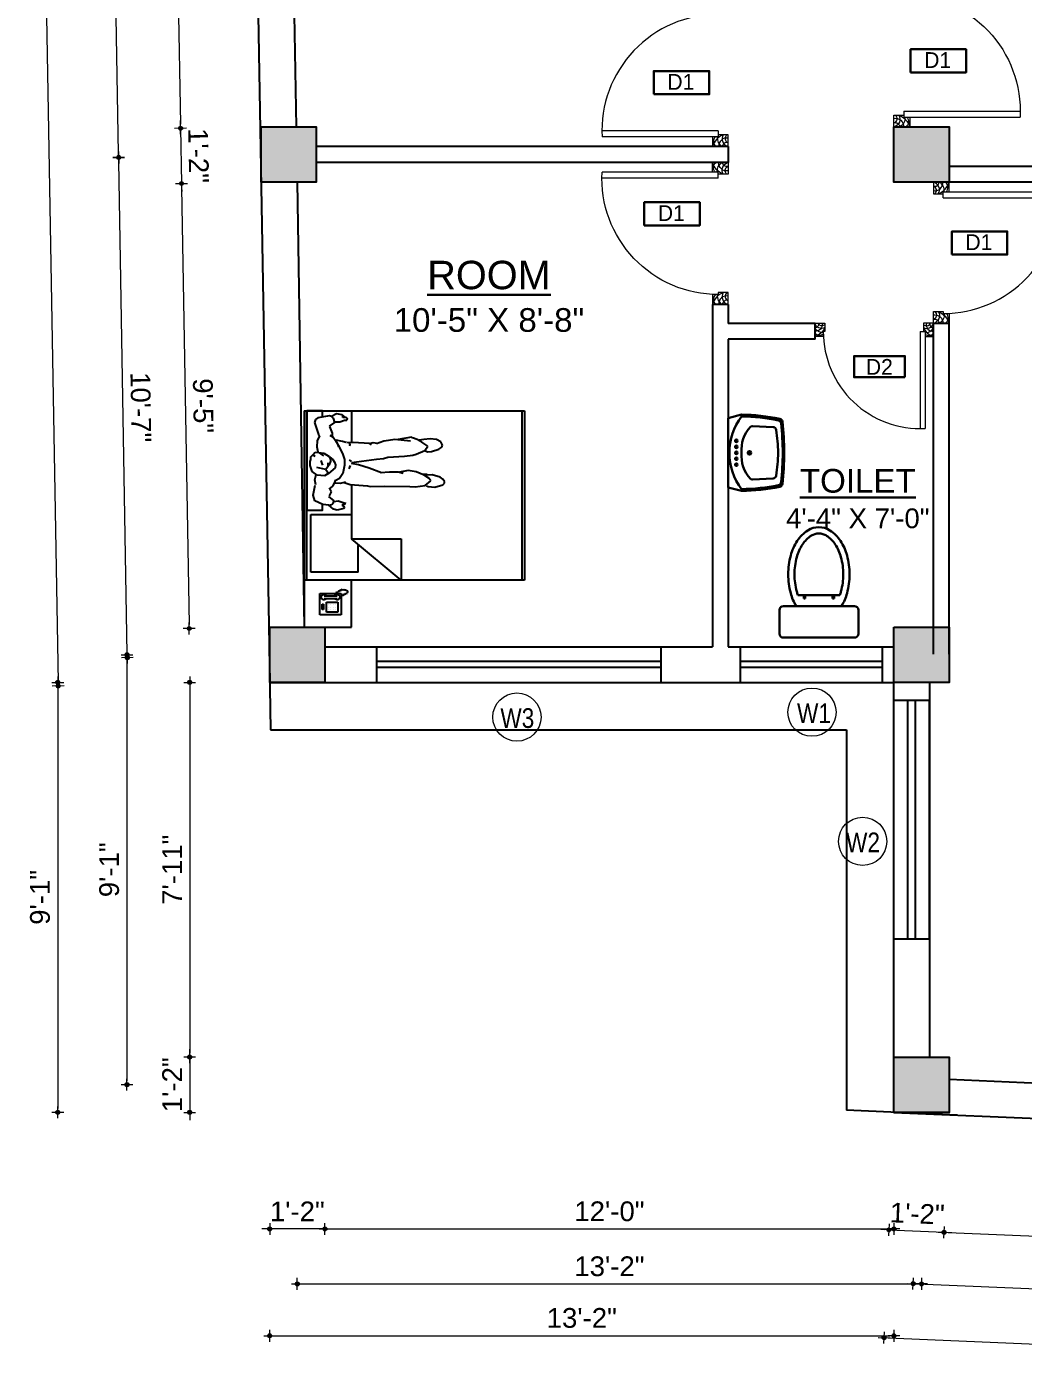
# Model space of a CAD drawing. Header units: inches. Extents: x -4597 to 93300, y -14139 to 5932.
# Drawn here: x -3807.8 to -3555.4, y -9573 to -9232.6 of the extents above; entities that cross this region are included whole.
import ezdxf

# ---------------------------------------------------------------- set-up
doc = ezdxf.new("R2010")
doc.units = ezdxf.units.IN
doc.header["$LTSCALE"] = 0.5
doc.header["$MEASUREMENT"] = 0
doc.header["$PDMODE"] = 66
for name, color, linetype, lineweight in [('door', 202, 'Continuous', 5), ('Ele', 7, 'Continuous', 30), ('hatch', 9, 'Continuous', 0), ('TEXT', 220, 'Continuous', 9), ('Toilet', 7, 'Continuous', 25), ('wall', 20, 'Continuous', 40)]:
    doc.layers.add(name, color=color, linetype=linetype, lineweight=lineweight)
doc.layers.add('furniture', color=31, linetype='Continuous')
doc.styles.add('arial', font='arial.ttf')
doc.styles.add('ordinary', font='ARIALN.TTF')
doc.styles.get("Standard").update_dxf_attribs({"font": 'arial.ttf'})
doc.dimstyles.new('S8', dxfattribs={"dimtxt": 5, "dimasz": 1, "dimexe": 6, "dimexo": 18, "dimgap": 1.9375, "dimtad": 1, "dimdec": 0, "dimzin": 3, "dimdsep": 46, "dimlunit": 4, "dimtxsty": 'Standard', "dimblk": 'dot 2', "dimcen": 12, "dimse1": 1, "dimse2": 1, "dimclrd": 1, "dimclre": 1, "dimclrt": 256, "dimadec": 0, "dimazin": 0, "dimtfac": 0.75, "dimtdec": 0, "dimtix": 1, "dimtmove": 1, "dimatfit": 3, "dimldrblk": 'DOT', "dimfxl": 1, "dimtolj": 1, "dimtzin": 0, "dimlwd": 9, "dimlwe": 9, "dimarcsym": 0})

# ---------------------------------------------------------------- blocks, each defined once
blk = doc.blocks.new('BED3')
at = {"layer": 'furniture'}
for p, q in [((82.68, 78), (22.7, 78)), ((22.7, 78), (22.7, 0)), ((82.68, 77.07), (22.7, 77.07)), ((82.68, 0), (82.68, 78)), ((55.62, 46.25), (56.4, 49.04)), ((56.4, 49.04), (57.04, 49.66)), ((57.04, 49.66), (57.58, 49.68)), ((57.58, 49.68), (58.45, 49.02)), ((58.45, 49.02), (59.2, 48.07)), ((59.2, 48.07), (60.04, 45.31)), ((68.21, 45.01), (69.06, 47.68)), ((69.06, 47.68), (69.82, 48.74)), ((69.82, 48.74), (70.54, 48.93)), ((70.54, 48.93), (71.64, 48.3)), ((71.64, 48.3), (72.45, 46.86)), ((55.84, 43.84), (55.62, 46.25)), ((55.77, 39.3), (56.17, 42.85)), ((56.1, 43.24), (55.84, 43.84)), ((56.17, 42.85), (57.82, 44.78)), ((57.82, 44.78), (58.8, 44.14)), ((58.8, 44.14), (59.86, 42.48)), ((60.04, 45.31), (59.91, 42.62)), ((60.07, 43.56), (60.16, 41.76)), ((68.17, 43.63), (68.21, 45.01)), ((68.55, 42.73), (68.17, 43.63)), ((68.66, 42.69), (70.17, 43.72)), ((70.17, 43.72), (71.54, 41.65)), ((72.45, 46.86), (72.74, 44.58)), ((72.74, 44.58), (72.55, 42.33)), ((55.86, 37.43), (55.77, 39.3)), ((59.86, 42.48), (61.08, 39.6)), ((61.08, 39.6), (61.47, 36.81)), ((66.61, 35.43), (66.9, 38.41)), ((66.9, 38.41), (67.36, 39.62)), ((67.36, 39.62), (68.66, 42.69)), ((71.54, 41.65), (72.48, 39.91)), ((72.55, 42.33), (72.29, 40.63)), ((72.48, 39.91), (73.07, 38.35)), ((73.07, 38.35), (73.32, 37.94)), ((37.32, 34.32, 11.36), (22.7, 34.32, 11.36)), ((22.7, 34.32, 11.36), (37.32, 16.7, 11.36)), ((37.32, 16.7, 11.36), (37.32, 34.32, 11.36)), ((55.94, 28.37), (55.86, 37.43)), ((60.44, 34.96), (60.97, 33.2)), ((61.47, 36.81), (60.9, 33.73)), ((66.23, 29.64), (66.61, 35.43)), ((71.88, 37.55), (72.48, 32.06)), ((73.32, 37.94), (72.46, 33.27)), ((60.98, 30.23), (60.64, 26.94)), ((60.97, 33.2), (60.98, 30.23)), ((65.74, 27.99), (66.23, 29.64)), ((66.23, 29.64), (66.4, 29.73)), ((72.17, 29.82), (71.85, 28.13)), ((72.48, 32.06), (72.17, 29.82)), ((55.89, 23.28), (55.94, 28.37)), ((60.73, 27.31), (62.35, 22.94)), ((64.38, 16.74), (65.5, 25.57)), ((65.5, 25.57), (65.74, 27.99)), ((70.61, 23.8), (71.04, 23.14)), ((71.85, 28.13), (70.94, 25.62)), ((71.26, 24.42), (70.99, 23.14)), ((71.05, 25.86), (71.26, 24.42)), ((25.57, 19.05, 12.8), (34.97, 19.05, 12.8)), ((25.57, 19.05, 12.8), (25.57, 2.35, 12.8)), ((56.15, 22.44), (55.89, 23.28)), ((56.53, 16.29), (56.15, 22.44)), ((62.35, 22.94), (63.47, 19.17)), ((63.47, 19.17), (64, 16.77)), ((71.04, 23.14), (71.48, 17.3)), ((6, 16.7), (22.7, 16.7)), ((6, 0), (6, 16.7)), ((17.37, 14.14, 27.83), (17.92, 14.33, 27.83)), ((17.55, 14.52, 27.83), (18.11, 14.7, 27.83)), ((17.74, 14.89, 27.83), (18.29, 15.07, 27.83)), ((18.23, 15.34, 27.83), (18.79, 15.52, 27.83)), ((18.67, 15.07, 27.83), (19.22, 15.26, 27.83)), ((18.85, 14.7, 27.83), (19.41, 14.89, 27.83)), ((19.04, 14.33, 27.83), (19.59, 14.52, 27.83)), ((22.7, 16.7), (22.7, 0)), ((56.5, 16.7, 11.36), (37.32, 16.7, 11.36)), ((45.91, 2.35, 12.8), (45.91, 16.7, 12.8)), ((50.24, 14.49), (49.48, 14.3)), ((49.48, 14.3), (49.49, 13.67)), ((50.8, 12), (49.97, 14.43)), ((57.25, 14.12), (56.53, 16.29)), ((57.09, 12.8), (57.46, 14.74)), ((62.14, 15.88), (63.34, 16.39)), ((64.68, 16.66), (65.34, 15.99)), ((70.61, 16.18), (70.18, 16.06)), ((71.32, 15.89), (70.61, 16.18)), ((71.48, 17.3), (71.29, 15.12)), ((71.42, 14.88), (71.74, 13.49)), ((82.68, 16.7, 11.36), (71.43, 16.7, 11.36)), ((79.29, 14.19), (79.36, 15.12)), ((79.36, 15.12), (79.94, 15.32)), ((80.14, 15.04), (79.94, 15.32)), ((80.14, 15.04), (80.27, 13.65)), ((80.35, 14.44), (81.28, 13.42)), ((82.68, 0), (82.68, 16.7)), ((10.41, 13.05, 27.83), (10.41, 5.54, 27.83)), ((18.02, 13.05, 27.83), (10.41, 13.05, 27.83)), ((11.39, 11.89, 27.83), (11.39, 7.83, 27.83)), ((14.87, 11.89, 27.83), (11.39, 11.89, 27.83)), ((12.26, 11.17, 27.83), (12.26, 11.17, 27.83)), ((12.26, 10.3, 27.83), (12.26, 10.3, 27.83)), ((13.13, 11.17, 27.83), (13.13, 11.17, 27.83)), ((13.13, 10.3, 27.83), (13.13, 10.3, 27.83)), ((14, 11.17, 27.83), (14, 11.17, 27.83)), ((14, 10.3, 27.83), (14, 10.3, 27.83)), ((14.87, 7.83, 27.83), (14.87, 11.89, 27.83)), ((16.24, 6.99, 27.83), (16.24, 11.62, 27.83)), ((17.03, 12.53, 27.83), (17.37, 13.59, 27.83)), ((17.17, 6.99, 27.83), (17.17, 11.62, 27.83)), ((17.18, 13.77, 27.83), (17.74, 13.96, 27.83)), ((18.02, 5.54, 27.83), (18.02, 13.05, 27.83)), ((18.11, 11.36, 27.83), (18.67, 11.55, 27.83)), ((18.29, 11.73, 27.83), (18.85, 11.92, 27.83)), ((18.48, 12.1, 27.83), (19.04, 12.29, 27.83)), ((18.67, 12.47, 27.83), (19.22, 12.66, 27.83)), ((18.85, 12.85, 27.83), (19.41, 13.03, 27.83)), ((19.04, 13.96, 27.83), (19.59, 14.14, 27.83)), ((19.04, 13.59, 27.83), (19.59, 13.77, 27.83)), ((19.04, 13.22, 27.83), (19.59, 13.4, 27.83)), ((48.05, 13.99), (47.51, 11.59)), ((47.51, 11.59), (47.82, 10.37)), ((47.82, 10.37), (49.19, 8.7)), ((48.58, 14.25), (48.05, 13.99)), ((49.2, 13.35), (48.58, 14.25)), ((49.19, 8.7), (49.53, 9.73)), ((49.49, 13.67), (49.2, 13.35)), ((49.53, 9.73), (50.23, 10.33)), ((50.23, 10.33), (50.82, 10.44)), ((50.57, 10.41), (50.8, 12)), ((52.33, 8.58), (50.82, 10.44)), ((55.99, 9.94), (54.93, 8.71)), ((57.02, 10.57), (55.99, 9.94)), ((57.18, 10.87), (57.02, 12.68)), ((58.21, 11.01), (57.02, 10.57)), ((58.72, 12.47), (58.02, 11.13)), ((60.45, 13.6), (58.72, 12.47)), ((63.39, 14.22), (60.45, 13.6)), ((62.52, 10.98), (60.46, 8.61)), ((63.53, 11.08), (62.52, 10.98)), ((65.39, 14.26), (63.39, 14.22)), ((64.43, 10.74), (63.53, 11.08)), ((65.36, 10.15), (64.43, 10.74)), ((66.22, 9.05), (65.36, 10.15)), ((67.58, 13.58), (65.39, 14.26)), ((70.45, 11.96), (67.58, 13.58)), ((70.93, 11.78), (69.96, 12.07)), ((72.16, 11.08), (70.93, 11.78)), ((71.74, 13.49), (72.22, 11.27)), ((73.33, 10.21), (72.16, 11.08)), ((74.08, 9.07), (73.33, 10.21)), ((74.72, 9.88), (73.62, 9.87)), ((77.15, 8.93), (74.72, 9.88)), ((78.49, 10.75), (77.21, 8.85)), ((80.06, 10.21), (78.49, 10.75)), ((78.72, 12.64), (79.29, 14.19)), ((78.75, 10.7), (78.72, 12.64)), ((80.63, 9.62), (80.06, 10.21)), ((80.27, 13.65), (80.8, 13.64)), ((81.57, 11.37), (80.69, 9.59)), ((80.69, 9.59), (80.83, 8.87)), ((81.28, 13.42), (81.57, 11.37)), ((10.41, 5.54, 27.83), (18.02, 5.54, 27.83)), ((11.39, 7.83, 27.83), (14.87, 7.83, 27.83)), ((12.26, 9.43, 27.83), (12.26, 9.43, 27.83)), ((12.26, 8.56, 27.83), (12.26, 8.56, 27.83)), ((14.14, 6.82, 27.83), (12.26, 6.82, 27.83)), ((12.26, 6.82, 27.83), (12.26, 6.38, 27.83)), ((12.26, 6.38, 27.83), (14.14, 6.38, 27.83)), ((13.13, 9.43, 27.83), (13.13, 9.43, 27.83)), ((13.13, 8.56, 27.83), (13.13, 8.56, 27.83)), ((14, 9.43, 27.83), (14, 9.43, 27.83)), ((14, 8.56, 27.83), (14, 8.56, 27.83)), ((14.14, 6.38, 27.83), (14.14, 6.82, 27.83)), ((49.19, 8.7), (49.43, 6.53)), ((49.43, 6.53), (50.75, 3.79)), ((53.04, 9.08), (52.52, 8.78)), ((54, 9.47), (53.04, 9.08)), ((55.17, 8.96), (54, 9.47)), ((60.46, 8.61), (59.63, 7.18)), ((59.63, 7.18), (59.81, 4.59)), ((61.01, 8.19), (60.36, 8.12)), ((61.91, 7.66), (61.01, 8.19)), ((61.89, 7.62), (62.6, 4.47)), ((63.51, 8.83), (61.91, 7.66)), ((64.19, 8.31), (62.87, 8.32)), ((64.05, 6.26), (63.37, 6.45)), ((64.83, 9.23), (63.51, 8.83)), ((65.09, 5.81), (64.05, 6.26)), ((65.92, 9.13), (64.83, 9.23)), ((66.53, 8.85), (65.92, 9.13)), ((67.66, 6.94), (66.53, 8.85)), ((66.69, 6.96), (67.8, 5.35)), ((67.89, 5.13), (67.66, 6.94)), ((67.97, 3.86), (67.89, 5.13)), ((69.96, 4.39), (68.14, 4.83)), ((73.8, 5.44), (71.97, 4.61)), ((74.23, 5.03), (73.8, 5.44)), ((78.53, 3.57), (74.23, 5.03)), ((80.14, 4.81), (79.56, 4.01)), ((80.83, 8.87), (80.14, 4.81)), ((22.7, 0), (6, 0)), ((22.7, 0.93), (82.68, 0.93)), ((82.68, 0), (22.7, 0)), ((25.57, 2.35, 12.8), (45.91, 2.35, 12.8)), ((50.75, 3.79), (52.76, 3.16)), ((52.76, 3.16), (56.32, 3.84)), ((56.49, 4.04), (58.19, 3.71)), ((58.19, 3.71), (60.06, 4.24)), ((59.81, 4.59), (61.11, 2.74)), ((61.11, 2.74), (63.3, 2.13)), ((63.3, 2.13), (64.69, 2.1)), ((64.69, 2.1), (65.39, 2.31)), ((65.39, 2.31), (66.31, 2.32)), ((66.31, 2.32), (67.14, 3.19)), ((66.95, 3.11), (66.64, 3.83)), ((67.14, 3.19), (67.97, 3.86)), ((71.97, 4.61), (69.96, 4.39)), ((79.56, 4.01), (78.53, 3.57))]:
    blk.add_line(p, q, dxfattribs=at)
blk.add_lwpolyline([(80.42, 6.46), (82.68, 6.46), (82.68, 0.93), (47.51, 0.93), (47.51, 6.46), (49.46, 6.46)], dxfattribs=at)
for centre, start, end in [((16.7, 11.62, 27.83), 298.4915, 241.5085), ((16.7, 6.99, 27.83), 118.4915, 61.5085)]:
    blk.add_arc(centre, 0.972, start, end, dxfattribs=at)
blk = doc.blocks.new('mb-lavabo5')
for p, q in [((-219.1, 0), (-241.7, -85)), ((219.1, 0), (-219.1, 0)), ((219.1, 0), (241.7, -85)), ((-229.8, -85), (-241.7, -85)), ((241.7, -85), (229.8, -85)), ((-169.5, -154.1), (-162.8, -284.3)), ((169.5, -154.1), (162.8, -284.3))]:
    blk.add_line(p, q)
for centre, radius in [((-75.5, -52), 7.93), ((-75.5, -52), 7.7), ((-37.8, -52), 7.93), ((-37.8, -52), 7.7), ((0, -52), 7.93), ((37.8, -52), 7.93), ((37.8, -52), 7.7), ((75.5, -52), 7.93), ((75.5, -52), 7.7), ((0, -134.8), 11.3), ((0, -134.8), 7.55)]:
    blk.add_circle(centre, radius)
for centre, radius, start, end in [((1004.6, -71.7), 1246.4, 180.6088, 191.79329), ((-11.8, -359.5), 350.6, 88.06824, 128.4553), ((1016.5, -71.7), 1246.4, 180.6088, 191.41424), ((-20.5, -291.8), 207.8, 84.34721, 134.05689), ((11.8, -359.5), 350.6, 51.5447, 91.93176), ((20.5, -291.8), 207.8, 45.94311, 95.65279), ((-1016.5, -71.7), 1246.4, 348.58576, 359.3912), ((-1004.6, -71.7), 1246.4, 348.20671, 359.3912), ((-154.5, -153.3), 15.1, 134.05689, 182.96688), ((154.5, -153.3), 15.1, 357.03312, 45.94311), ((-194.8, -322.2), 21.2, 191.79329, 262.16231), ((-184.5, -314.2), 21.2, 191.41424, 263.56906), ((-4.2, 1285.1), 1630.6, 263.56906, 270.14895), ((-141.7, -283.2), 21.2, 182.96688, 260.96534), ((18, 723.5), 1040.4, 260.98812, 269.03909), ((4.2, 1285.1), 1630.6, 269.85105, 276.43094), ((-18.1, 722.8), 1039.8, 271.02446, 279.02188), ((141.7, -283.2), 21.2, 279.03466, 357.03312), ((184.5, -314.2), 21.2, 276.43094, 348.58576), ((194.8, -322.2), 21.2, 277.83769, 348.20671), ((-4.2, 1285.1), 1639.7, 263.22491, 270.14813), ((4.2, 1285.1), 1639.7, 269.85187, 276.77509)]:
    blk.add_arc(centre, radius, start, end)
blk = doc.blocks.new('mb-boncau1')
at = {"linetype": 'Continuous'}
for p, q in [((225, 0), (-225, 0)), ((-250, -25), (-250, -175)), ((250, -175), (250, -25)), ((-225, -200), (225, -200))]:
    blk.add_line(p, q, dxfattribs=at)
at = {"color": 44, "linetype": 'Continuous'}
for p, q in [((-86.4, -247.6), (-96.2, -247.6)), ((-96.2, -247.6), (-96.2, -270.1)), ((-86.4, -270.1), (-86.4, -247.6)), ((86.2, -247.6), (95.9, -247.6)), ((86.2, -270.1), (86.2, -247.6)), ((95.9, -247.6), (95.9, -270.1)), ((-132.9, -270), (132.9, -270)), ((-96.2, -270.1), (-86.4, -270.1)), ((95.9, -270.1), (86.2, -270.1))]:
    blk.add_line(p, q, dxfattribs=at)
at = {"linetype": 'Continuous'}
for centre, radius, start, end in [((-225, -25), 25, 90, 180), ((225, -25), 25, 0, 90), ((-225, -175), 25, 180, 270), ((133.8, -366.1), 323.5, 149.09657, 164.92686), ((-133.8, -366.1), 323.5, 15.07314, 30.90343), ((225, -175), 25, 270, 0), ((263.7, -401.1), 458.1, 164.92686, 180), ((-263.7, -401.1), 458.1, 0, 15.07314), ((263.7, -401.1), 458.1, 180, 195.07314), ((-263.7, -401.1), 458.1, 344.92686, 0), ((133.8, -436.1), 323.5, 195.07314, 213.03155), ((-133.8, -436.1), 323.5, 326.96845, 344.92686), ((51.7, -489.5), 225.5, 213.03155, 237.50023), ((0, -570.7), 129.3, 237.50023, 270), ((0, -570.7), 129.3, 270, 302.49977), ((-51.7, -489.5), 225.5, 302.49977, 326.96845)]:
    blk.add_arc(centre, radius, start, end, dxfattribs=at)
at = {"color": 44, "linetype": 'Continuous'}
for centre, radius, start, end in [((263.7, -401.1), 418.1, 164.92686, 180), ((133.8, -366.1), 283.5, 160.17598, 164.92686), ((-133.8, -366.1), 283.5, 15.07314, 19.82402), ((-263.7, -401.1), 418.1, 0, 15.07314), ((263.7, -401.1), 418.1, 180, 195.07314), ((-263.7, -401.1), 418.1, 344.92686, 0), ((133.8, -436.1), 283.5, 195.07314, 213.03155), ((-133.8, -436.1), 283.5, 326.96845, 344.92686), ((51.7, -489.5), 185.5, 213.03155, 237.50023), ((-51.7, -489.5), 185.5, 302.49977, 326.96845), ((0, -570.7), 89.3, 237.50023, 270), ((0, -570.7), 89.3, 270, 302.49977)]:
    blk.add_arc(centre, radius, start, end, dxfattribs=at)
blk = doc.blocks.new('A$C27B36B59')
at = {"layer": 'door'}
for p, q in [((0, 4), (0, 0)), ((2.5, 4), (0, 4)), ((2.5, 2.5), (2.5, 4)), ((0, 0), (3, 0)), ((3, 2.5), (2.5, 2.5)), ((3, 0), (3, 2.5))]:
    blk.add_line(p, q, dxfattribs=at)
for centre, radius, start, end in [((-1.4, -0.54), 4.75, 22.1411, 72.838), ((1.34, 2.09), 1.64, 45.138, 144.8948), ((2.21, 0.3), 2.49, 83.3149, 152.658), ((0.13, 0.37), 2.05, 349.4875, 93.6805), ((1.96, -0.47), 2.01, 58.7447, 166.495), ((-0.06, 0.32), 1.13, 343.542, 86.947), ((2.08, -0.4), 1.17, 38.2816, 160.1519)]:
    blk.add_arc(centre, radius, start, end, dxfattribs=at)
blk = doc.blocks.new('D2')
at = {"layer": 'door'}
for p, q in [((74473.95, 24047.59), (74473.95, 24018.09)), ((74473.95, 24047.59), (74475.45, 24047.59)), ((74475.45, 24047.59), (74475.45, 24018.13))]:
    blk.add_line(p, q, dxfattribs=at)
blk.add_arc((74473.95, 24047.59), 29.5, 180, 272.9146, dxfattribs=at)
at = {"layer": 'door', "xscale": -1, "rotation": 180}
blk.add_blockref('A$C27B36B59', (74441.95, 24050.09), dxfattribs=at)
at = {"layer": 'door', "rotation": 180}
blk.add_blockref('A$C27B36B59', (74477.95, 24050.09), dxfattribs=at)
blk = doc.blocks.new('dot1')
at = {"layer": 'hatch'}
h = blk.add_hatch(color=256, dxfattribs=at)
edge = h.paths.add_edge_path()
edge.add_arc((0, 0), 1, 0, 360)
for p, q in [((3, 0), (-3, 0)), ((0, 3), (0, -3))]:
    blk.add_line(p, q, dxfattribs=at)
blk.add_circle((0, 0), 1, dxfattribs=at)
blk = doc.blocks.new('dot 2')
at = {"layer": 'hatch', "xscale": 0.5, "yscale": 0.5, "zscale": 0.5}
blk.add_blockref('dot1', (0, 0), dxfattribs=at)
blk = doc.blocks.new('*D1053')
at = {"layer": 'Defpoints', "color": 0, "transparency": 16777216}
for p in [(-3750.91, -9132.97), (-3768.9, -9258.32), (-3748.51, -9257.97)]:
    blk.add_point(p, dxfattribs=at)
at = {"layer": 'Toilet', "color": 1, "lineweight": 9, "transparency": 16777216}
blk.add_line((-3771.04, -9134.32), (-3768.92, -9257.32), dxfattribs=at)
for p, rotation in [((-3771.06, -9133.32), 90.98917906507957), ((-3768.9, -9258.32), 270.9891790650796)]:
    blk.add_blockref('dot 2', p, dxfattribs=dict(at, rotation=rotation))
at = {"layer": 'Toilet', "transparency": 16777216, "insert": (-3765.49, -9195.74), "char_height": 5, "attachment_point": 5, "rotation": 270.9892}
blk.add_mtext('\\A1;10\'-5"', dxfattribs=at)
blk = doc.blocks.new('_Dot')
at = {"color": 0, "linetype": 'ByBlock', "lineweight": -2}
blk.add_line((-0.5, 0), (-1, 0), dxfattribs=at)
at = {"color": 0, "linetype": 'ByBlock', "const_width": 0.5}
blk.add_lwpolyline([(-0.25, 0, 1), (0.25, 0, 1)], format="xyb", close=True, dxfattribs=at)
blk = doc.blocks.new('*D1054')
at = {"layer": 'Defpoints', "color": 0, "transparency": 16777216}
for p in [(-3748.51, -9257.97), (-3768.66, -9272.32), (-3748.51, -9271.97)]:
    blk.add_point(p, dxfattribs=at)
at = {"layer": 'Toilet', "color": 1, "lineweight": 9, "transparency": 16777216}
for p, q in [((-3768.92, -9257.32), (-3768.93, -9256.32)), ((-3768.9, -9258.32), (-3768.66, -9272.32)), ((-3768.64, -9273.32), (-3768.62, -9274.32))]:
    blk.add_line(p, q, dxfattribs=at)
for p, rotation in [((-3768.9, -9258.32), 270.9891790650796), ((-3768.66, -9272.32), 90.98917906507957)]:
    blk.add_blockref('dot 2', p, dxfattribs=dict(at, rotation=rotation))
at = {"layer": 'Toilet', "transparency": 16777216, "insert": (-3764.33, -9265.25), "char_height": 5, "attachment_point": 5, "rotation": 270.9892}
blk.add_mtext('\\A1;1\'-2"', dxfattribs=at)
blk = doc.blocks.new('*D1055')
at = {"layer": 'Defpoints', "color": 0, "transparency": 16777216}
for p in [(-3748.51, -9271.97), (-3766.71, -9385.07), (-3746.32, -9384.72)]:
    blk.add_point(p, dxfattribs=at)
at = {"layer": 'Toilet', "color": 1, "lineweight": 9, "transparency": 16777216}
blk.add_line((-3768.64, -9273.32), (-3766.73, -9384.07), dxfattribs=at)
for p, rotation in [((-3768.66, -9272.32), 90.98917906507957), ((-3766.71, -9385.07), 270.9891790650796)]:
    blk.add_blockref('dot 2', p, dxfattribs=dict(at, rotation=rotation))
at = {"layer": 'Toilet', "transparency": 16777216, "insert": (-3763.19, -9328.62), "char_height": 5, "attachment_point": 5, "rotation": 270.9892}
blk.add_mtext('\\A1;9\'-5"', dxfattribs=at)
blk = doc.blocks.new('*D1056')
at = {"layer": 'Defpoints', "color": 0, "transparency": 16777216}
for p in [(-3784.58, -9265.72), (-3741.51, -9264.97), (-3739.32, -9391.72)]:
    blk.add_point(p, dxfattribs=at)
at = {"layer": 'Toilet', "color": 1, "lineweight": 9, "transparency": 16777216}
blk.add_line((-3782.4, -9391.46), (-3784.56, -9266.72), dxfattribs=at)
for p, rotation in [((-3784.58, -9265.72), 90.98917906511056), ((-3782.39, -9392.46), 270.9891790651105)]:
    blk.add_blockref('dot 2', p, dxfattribs=dict(at, rotation=rotation))
at = {"layer": 'Toilet', "transparency": 16777216, "insert": (-3778.99, -9329.01), "char_height": 5, "attachment_point": 5, "rotation": 270.9892}
blk.add_mtext('\\A1;10\'-7"', dxfattribs=at)
blk = doc.blocks.new('*D1057')
at = {"layer": 'Defpoints', "color": 0, "transparency": 16777216}
for p in [(-3786.98, -9126.72), (-3743.91, -9125.97), (-3741.51, -9264.97)]:
    blk.add_point(p, dxfattribs=at)
at = {"layer": 'Toilet', "color": 1, "lineweight": 9, "transparency": 16777216}
blk.add_line((-3784.59, -9264.72), (-3786.96, -9127.72), dxfattribs=at)
for p, rotation in [((-3786.98, -9126.72), 90.98917906507957), ((-3784.58, -9265.72), 270.9891790650796)]:
    blk.add_blockref('dot 2', p, dxfattribs=dict(at, rotation=rotation))
at = {"layer": 'Toilet', "transparency": 16777216, "insert": (-3781.33, -9196.14), "char_height": 5, "attachment_point": 5, "rotation": 270.9892}
blk.add_mtext('\\A1;11\'-7"', dxfattribs=at)
blk = doc.blocks.new('*D1059')
at = {"layer": 'Defpoints', "color": 0, "transparency": 16777216}
for p in [(-3581.15, -9391.72), (-3782.48, -9500.67), (-3581.15, -9500.67)]:
    blk.add_point(p, dxfattribs=at)
at = {"layer": 'Toilet', "color": 1, "lineweight": 9, "transparency": 16777216}
blk.add_line((-3782.48, -9392.72), (-3782.48, -9499.67), dxfattribs=at)
for p, rotation in [((-3782.48, -9391.72), 90), ((-3782.48, -9500.67), 270)]:
    blk.add_blockref('dot 2', p, dxfattribs=dict(at, rotation=rotation))
at = {"layer": 'Toilet', "transparency": 16777216, "insert": (-3786.97, -9446.2), "char_height": 5, "attachment_point": 5, "rotation": 90}
blk.add_mtext('\\A1;9\'-1"', dxfattribs=at)
blk = doc.blocks.new('*D1060')
at = {"layer": 'Defpoints', "color": 0, "transparency": 16777216}
for p in [(-3588.15, -9398.72), (-3766.59, -9493.67), (-3588.15, -9493.67)]:
    blk.add_point(p, dxfattribs=at)
at = {"layer": 'Toilet', "color": 1, "lineweight": 9, "transparency": 16777216}
blk.add_line((-3766.59, -9399.72), (-3766.59, -9492.67), dxfattribs=at)
for p, rotation in [((-3766.59, -9398.72), 90), ((-3766.59, -9493.67), 270)]:
    blk.add_blockref('dot 2', p, dxfattribs=dict(at, rotation=rotation))
at = {"layer": 'Toilet', "transparency": 16777216, "insert": (-3771.04, -9446.2), "char_height": 5, "attachment_point": 5, "rotation": 90}
blk.add_mtext('\\A1;7\'-11"', dxfattribs=at)
blk = doc.blocks.new('*D1061')
at = {"layer": 'Defpoints', "color": 0, "transparency": 16777216}
for p in [(-3588.15, -9493.67), (-3766.59, -9507.67), (-3588.15, -9507.67)]:
    blk.add_point(p, dxfattribs=at)
at = {"layer": 'Toilet', "color": 1, "lineweight": 9, "transparency": 16777216}
for p, q in [((-3766.59, -9492.67), (-3766.59, -9491.67)), ((-3766.59, -9493.67), (-3766.59, -9507.67)), ((-3766.59, -9508.67), (-3766.59, -9509.67))]:
    blk.add_line(p, q, dxfattribs=at)
for p, rotation in [((-3766.59, -9493.67), 270), ((-3766.59, -9507.67), 90)]:
    blk.add_blockref('dot 2', p, dxfattribs=dict(at, rotation=rotation))
at = {"layer": 'Toilet', "transparency": 16777216, "insert": (-3771.04, -9500.67), "char_height": 5, "attachment_point": 5, "rotation": 90}
blk.add_mtext('\\A1;1\'-2"', dxfattribs=at)
blk = doc.blocks.new('*D1062')
at = {"layer": 'Defpoints', "color": 0, "transparency": 16777216}
for p in [(-3752.76, -9025.97), (-3799.91, -9399.64), (-3746.32, -9398.72)]:
    blk.add_point(p, dxfattribs=at)
at = {"layer": 'Toilet', "color": 1, "lineweight": 9, "transparency": 16777216}
blk.add_line((-3806.33, -9027.9), (-3799.92, -9398.64), dxfattribs=at)
for p, rotation in [((-3806.34, -9026.9), 90.98917906510306), ((-3799.91, -9399.64), 270.9891790651031)]:
    blk.add_blockref('dot 2', p, dxfattribs=dict(at, rotation=rotation))
at = {"layer": 'Toilet', "transparency": 16777216, "insert": (-3798.63, -9213.19), "char_height": 5, "attachment_point": 5, "rotation": 270.9892}
blk.add_mtext('\\A1;31\'-1"', dxfattribs=at)
blk = doc.blocks.new('*D1063')
at = {"layer": 'Defpoints', "color": 0, "transparency": 16777216}
for p in [(-3588.15, -9398.72), (-3800.01, -9507.67), (-3588.15, -9507.67)]:
    blk.add_point(p, dxfattribs=at)
at = {"layer": 'Toilet', "color": 1, "lineweight": 9, "transparency": 16777216}
blk.add_line((-3800.01, -9399.72), (-3800.01, -9506.67), dxfattribs=at)
for p, rotation in [((-3800.01, -9398.72), 90), ((-3800.01, -9507.67), 270)]:
    blk.add_blockref('dot 2', p, dxfattribs=dict(at, rotation=rotation))
at = {"layer": 'Toilet', "transparency": 16777216, "insert": (-3804.5, -9453.2), "char_height": 5, "attachment_point": 5, "rotation": 90}
blk.add_mtext('\\A1;9\'-1"', dxfattribs=at)
blk = doc.blocks.new('*D1064')
at = {"layer": 'Defpoints', "color": 0, "transparency": 16777216}
for p in [(-3746.32, -9398.72), (-3732.32, -9398.72), (-3746.32, -9537.21)]:
    blk.add_point(p, dxfattribs=at)
at = {"layer": 'Toilet', "color": 1, "lineweight": 9, "transparency": 16777216}
for p, q in [((-3747.32, -9537.21), (-3748.32, -9537.21)), ((-3732.32, -9537.21), (-3746.32, -9537.21)), ((-3731.32, -9537.21), (-3730.32, -9537.21))]:
    blk.add_line(p, q, dxfattribs=at)
blk.add_blockref('dot 2', (-3746.32, -9537.21), dxfattribs=at)
at = {"layer": 'Toilet', "color": 1, "lineweight": 9, "transparency": 16777216, "rotation": 180}
blk.add_blockref('dot 2', (-3732.32, -9537.21), dxfattribs=at)
at = {"layer": 'Toilet', "transparency": 16777216, "insert": (-3739.32, -9532.77), "char_height": 5, "attachment_point": 5}
blk.add_mtext('\\A1;1\'-2"', dxfattribs=at)
blk = doc.blocks.new('*D1066')
at = {"layer": 'Defpoints', "color": 0, "transparency": 16777216}
for p in [(-3588.15, -9507.67), (-3574.15, -9508.28), (-3575.44, -9538.06)]:
    blk.add_point(p, dxfattribs=at)
at = {"layer": 'Toilet', "color": 1, "lineweight": 9, "transparency": 16777216}
for p, q in [((-3590.44, -9537.41), (-3591.44, -9537.37)), ((-3589.44, -9537.45), (-3575.44, -9538.06)), ((-3574.44, -9538.1), (-3573.44, -9538.15))]:
    blk.add_line(p, q, dxfattribs=at)
for p, rotation in [((-3589.44, -9537.45), 357.5160448331329), ((-3575.44, -9538.06), 177.5160448331328)]:
    blk.add_blockref('dot 2', p, dxfattribs=dict(at, rotation=rotation))
at = {"layer": 'Toilet', "transparency": 16777216, "insert": (-3582.25, -9533.31), "char_height": 5, "attachment_point": 5, "rotation": 357.516}
blk.add_mtext('\\A1;1\'-2"', dxfattribs=at)
blk = doc.blocks.new('*D1067')
at = {"layer": 'Defpoints', "color": 0, "transparency": 16777216}
for p in [(-3574.15, -9508.28), (-3447.51, -9513.58), (-3448.81, -9543.55)]:
    blk.add_point(p, dxfattribs=at)
at = {"layer": 'Toilet', "color": 1, "lineweight": 9, "transparency": 16777216}
blk.add_line((-3574.44, -9538.1), (-3449.81, -9543.51), dxfattribs=at)
for p, rotation in [((-3575.44, -9538.06), 177.5160448330952), ((-3448.81, -9543.55), 357.5160448330952)]:
    blk.add_blockref('dot 2', p, dxfattribs=dict(at, rotation=rotation))
at = {"layer": 'Toilet', "transparency": 16777216, "insert": (-3511.93, -9536.32), "char_height": 5, "attachment_point": 5, "rotation": 357.516}
blk.add_mtext('\\A1;10\'-7"', dxfattribs=at)
blk = doc.blocks.new('*D1070')
at = {"layer": 'Defpoints', "color": 0, "transparency": 16777216}
for p in [(-3581.15, -9500.67), (-3440.51, -9506.58), (-3442.62, -9556.99)]:
    blk.add_point(p, dxfattribs=at)
at = {"layer": 'Toilet', "color": 1, "lineweight": 9, "transparency": 16777216}
blk.add_line((-3582.27, -9551.12), (-3443.62, -9556.94), dxfattribs=at)
for p, rotation in [((-3583.27, -9551.08), 177.5958237491187), ((-3442.62, -9556.99), 357.5958237491187)]:
    blk.add_blockref('dot 2', p, dxfattribs=dict(at, rotation=rotation))
at = {"layer": 'Toilet', "transparency": 16777216, "insert": (-3512.76, -9549.55), "char_height": 5, "attachment_point": 5, "rotation": 357.5958}
blk.add_mtext('\\A1;11\'-9"', dxfattribs=at)
blk = doc.blocks.new('*D1071')
at = {"layer": 'Defpoints', "color": 0, "transparency": 16777216}
for p in [(-3746.32, -9398.72), (-3588.15, -9398.72), (-3588.15, -9564.28)]:
    blk.add_point(p, dxfattribs=at)
at = {"layer": 'Toilet', "color": 1, "lineweight": 9, "transparency": 16777216}
blk.add_line((-3745.32, -9564.28), (-3589.15, -9564.28), dxfattribs=at)
at = {"layer": 'Toilet', "color": 1, "lineweight": 9, "transparency": 16777216, "rotation": 180}
blk.add_blockref('dot 2', (-3746.32, -9564.28), dxfattribs=at)
at = {"layer": 'Toilet', "color": 1, "lineweight": 9, "transparency": 16777216}
blk.add_blockref('dot 2', (-3588.15, -9564.28), dxfattribs=at)
at = {"layer": 'Toilet', "transparency": 16777216, "insert": (-3667.24, -9559.79), "char_height": 5, "attachment_point": 5}
blk.add_mtext('\\A1;13\'-2"', dxfattribs=at)
blk = doc.blocks.new('*D1072')
at = {"layer": 'Defpoints', "color": 0, "transparency": 16777216}
for p in [(-3588.15, -9507.67), (-3432.85, -9514.41), (-3435.33, -9571.49)]:
    blk.add_point(p, dxfattribs=at)
at = {"layer": 'Toilet', "color": 1, "lineweight": 9, "transparency": 16777216}
blk.add_line((-3589.63, -9564.8), (-3436.33, -9571.45), dxfattribs=at)
for p, rotation in [((-3590.63, -9564.75), 177.5160448331279), ((-3435.33, -9571.49), 357.5160448331279)]:
    blk.add_blockref('dot 2', p, dxfattribs=dict(at, rotation=rotation))
at = {"layer": 'Toilet', "transparency": 16777216, "insert": (-3512.78, -9563.68), "char_height": 5, "attachment_point": 5, "rotation": 357.516}
blk.add_mtext('\\A1;12\'-11"', dxfattribs=at)

msp = doc.modelspace()

# ---------------------------------------------------------------- hatches: boundary and pattern name
at = {"layer": 'Toilet'}
for points in [[(-3734.51, -9257.97), (-3748.51, -9257.97), (-3748.51, -9271.97), (-3734.51, -9271.97)], [(-3574.15, -9257.97), (-3588.15, -9257.97), (-3588.15, -9271.97), (-3574.15, -9271.97)], [(-3732.32, -9384.72), (-3746.32, -9384.72), (-3746.32, -9398.72), (-3732.32, -9398.72)], [(-3574.15, -9384.72), (-3588.15, -9384.72), (-3588.15, -9398.72), (-3574.15, -9398.72)], [(-3574.15, -9493.67), (-3588.15, -9493.67), (-3588.15, -9507.67), (-3574.15, -9507.67)]]:
    msp.add_hatch(color=1, dxfattribs=at).paths.add_polyline_path(points)

# ---------------------------------------------------------------- linework, layer by layer
at = {"layer": 'Ele', "color": 0, "ltscale": 2}
for points in [[(-3583.93, -9244.18), (-3569.87, -9244.18), (-3569.87, -9238.29), (-3583.93, -9238.29)], [(-3649, -9249.71), (-3634.94, -9249.71), (-3634.94, -9243.82), (-3649, -9243.82)], [(-3651.41, -9282.96), (-3637.35, -9282.96), (-3637.35, -9277.07), (-3651.41, -9277.07)], [(-3573.48, -9290.33), (-3559.43, -9290.33), (-3559.43, -9284.44), (-3573.48, -9284.44)], [(-3585.37, -9321.4), (-3598.23, -9321.4), (-3598.23, -9316.06), (-3585.37, -9316.06)]]:
    msp.add_lwpolyline(points, close=True, dxfattribs=at)
at = {"layer": 'TEXT'}
for centre in [(-3608.92, -9406.28), (-3683.67, -9407.51), (-3596.08, -9439.01)]:
    msp.add_circle(centre, 6.11, dxfattribs=at)
at = {"layer": 'Toilet'}
for p, q in [((-3752.76, -9025.97), (-3746.32, -9398.72)), ((-3741.9, -9132.97), (-3739.6, -9257.97)), ((-3630.15, -9262.97), (-3734.51, -9262.97)), ((-3630.15, -9262.97), (-3630.15, -9266.97)), ((-3630.15, -9266.97), (-3734.51, -9266.97)), ((-3458.21, -9267.97), (-3574.15, -9267.97)), ((-3739.35, -9271.97), (-3737.55, -9384.72)), ((-3452.6, -9271.97), (-3584.15, -9271.97)), ((-3630.15, -9302.97), (-3634.15, -9302.97)), ((-3634.15, -9302.97), (-3634.15, -9389.72)), ((-3630.15, -9302.97), (-3630.15, -9307.75)), ((-3608.15, -9307.75), (-3630.15, -9307.75)), ((-3608.15, -9311.75), (-3608.15, -9307.75)), ((-3574.15, -9307.75), (-3578.15, -9307.75)), ((-3578.15, -9311.75), (-3578.15, -9307.75)), ((-3574.15, -9391.58), (-3574.15, -9307.75)), ((-3630.15, -9311.75), (-3630.15, -9389.72)), ((-3608.15, -9311.75), (-3630.15, -9311.75)), ((-3578.15, -9391.58), (-3578.15, -9311.75)), ((-3746.57, -9384.11), (-3746.11, -9410.72)), ((-3732.32, -9389.72), (-3634.15, -9389.72)), ((-3630.15, -9389.72), (-3588.15, -9389.72)), ((-3746.32, -9398.72), (-3588.15, -9398.72)), ((-3588.15, -9493.67), (-3588.15, -9398.72)), ((-3579.15, -9398.72), (-3579.15, -9463.67)), ((-3746.11, -9410.72), (-3600.15, -9410.72)), ((-3600.15, -9410.72), (-3600.15, -9507.15)), ((-3579.15, -9463.67), (-3579.15, -9493.67)), ((-3574.15, -9499.27), (-3447.51, -9504.77)), ((-3572.17, -9508.37), (-3600.15, -9507.15)), ((-3588.15, -9507.67), (-3432.85, -9514.41))]:
    msp.add_line(p, q, dxfattribs=at)
at = {"layer": 'Toilet', "color": 3}
for p, q in [((-3719.24, -9389.72), (-3719.24, -9398.72)), ((-3647.24, -9389.72), (-3647.24, -9398.72)), ((-3627.15, -9389.72), (-3627.15, -9398.72)), ((-3591.15, -9389.72), (-3591.15, -9398.72)), ((-3647.24, -9393.47), (-3719.24, -9393.47)), ((-3591.15, -9393.47), (-3627.15, -9393.47)), ((-3647.24, -9394.97), (-3719.24, -9394.97)), ((-3591.15, -9394.97), (-3627.15, -9394.97)), ((-3588.15, -9403.2), (-3579.15, -9403.2)), ((-3588.15, -9463.67), (-3588.15, -9403.2)), ((-3584.65, -9463.67), (-3584.65, -9403.2)), ((-3584.65, -9463.67), (-3584.65, -9403.2)), ((-3584.65, -9463.67), (-3584.65, -9403.2)), ((-3582.65, -9463.67), (-3582.65, -9403.2)), ((-3579.15, -9463.67), (-3579.15, -9403.2)), ((-3588.15, -9463.67), (-3579.15, -9463.67))]:
    msp.add_line(p, q, dxfattribs=at)
at = {"layer": 'Toilet'}
for points in [[(-3748.51, -9257.97), (-3734.51, -9257.97), (-3734.51, -9271.97), (-3748.51, -9271.97)], [(-3588.15, -9257.97), (-3574.15, -9257.97), (-3574.15, -9271.97), (-3588.15, -9271.97)], [(-3746.32, -9384.72), (-3732.32, -9384.72), (-3732.32, -9398.72), (-3746.32, -9398.72)], [(-3588.15, -9384.72), (-3574.15, -9384.72), (-3574.15, -9398.72), (-3588.15, -9398.72)], [(-3588.15, -9493.67), (-3574.15, -9493.67), (-3574.15, -9507.67), (-3588.15, -9507.67)]]:
    msp.add_lwpolyline(points, close=True, dxfattribs=at)

# ---------------------------------------------------------------- block references
at = {"layer": 'Ele', "ltscale": 2, "extrusion": (0, 0, -1), "xscale": 0.7155555555655155, "yscale": 0.7155555555655155, "zscale": -0.7155555555655155, "rotation": 90}
msp.add_blockref('BED3', (3737.55, -9389.06), dxfattribs=at)
at = {"layer": 'Ele', "color": 0, "ltscale": 2, "yscale": 0.03999999997904524, "zscale": 0.04}
for name, p, xscale, rotation in [('mb-lavabo5', (-3630.15, -9340.55), 0.0400000000372529, 90), ('mb-boncau1', (-3607.17, -9387.39), -0.03999999997904524, 180)]:
    msp.add_blockref(name, p, dxfattribs=dict(at, xscale=xscale, rotation=rotation))
at = {"layer": 'wall', "color": 2, "linetype": 'ByBlock', "xscale": -1}
for p, rotation in [((20461.94, 65219.98), 90), ((-27680.24, -83744.92), 270)]:
    msp.add_blockref('D2', p, dxfattribs=dict(at, rotation=rotation))
at = {"layer": 'wall', "color": 2, "linetype": 'ByBlock', "rotation": 270}
msp.add_blockref('D2', (-27680.24, 65214.98), dxfattribs=at)
at = {"layer": 'wall', "color": 2, "linetype": 'ByBlock', "xscale": 0.993758995122728, "yscale": 0.993758995122728, "zscale": 0.993758995122728, "rotation": 90}
msp.add_blockref('D2', (20321.84, -83285.11), dxfattribs=at)
at = {"layer": 'wall', "color": 2, "linetype": 'ByBlock', "xscale": 0.8333333333285103, "yscale": 0.8333333333285103, "zscale": 0.8333333333267571}
msp.add_blockref('D2', (-65643.11, -29349.49), dxfattribs=at)

# ---------------------------------------------------------------- texts
at = {"layer": 'Ele', "color": 0, "ltscale": 2, "char_height": 4, "attachment_point": 2, "style": 'arial'}
for s, insert in [('{\\fCentury Gothic|b0|i0|c0|p34;D1}', (-3577.07, -9239.04)), ('{\\fCentury Gothic|b0|i0|c0|p34;D1}', (-3642.14, -9244.57)), ('{\\fCentury Gothic|b0|i0|c0|p34;D1}', (-3644.55, -9277.82)), ('{\\fCentury Gothic|b0|i0|c0|p34;D1}', (-3566.63, -9285.19)), ('{\\fCentury Gothic|b0|i0|c0|p34;D2}', (-3591.85, -9316.79))]:
    msp.add_mtext(s, dxfattribs=dict(at, insert=insert))
at = {"layer": 'Ele', "color": 0, "ltscale": 2, "attachment_point": 2}
for s, insert, char_height in [('{\\fArial TUR|b0|i0|c162|p34;\\LROOM\\P\\H0.8333x;\\l1\\fArial TUR|b0|i0|c0|p34;0\\fArial TUR|b0|i0|c162|p34;\'-\\fArial TUR|b0|i0|c0|p34;5\\fArial TUR|b0|i0|c162|p34;" X \\fArial TUR|b0|i0|c0|p34;8\\fArial TUR|b0|i0|c162|p34;\'-\\fArial TUR|b0|i0|c0|p34;8\\fArial TUR|b0|i0|c162|p34;"}', (-3690.76, -9291.9), 7.2), ('{\\LTOILET\\fArial TUR|b0|i0|c162|p34;\\P\\fArial TUR|b0|i0|c0|p34;\\H0.8333x;\\l4\\fArial TUR|b0|i0|c162|p34;\'-4" X \\fArial TUR|b0|i0|c0|p34;7\\fArial TUR|b0|i0|c162|p34;\'-0"}', (-3597.31, -9344.65), 6)]:
    msp.add_mtext(s, dxfattribs=dict(at, insert=insert, char_height=char_height))
at = {"layer": 'TEXT', "style": 'ordinary'}
for s, p in [('W1', (-3612.7, -9409.05)), ('W3', (-3687.87, -9410.27)), ('W2', (-3600.28, -9441.77))]:
    msp.add_text(s, height=5, rotation=359.9996, dxfattribs=at).set_placement(p)

# ---------------------------------------------------------------- dimensions: what is measured, and where the dimension line sits
at = {"layer": 'Toilet'}
for p1, p2, distance, picture, middle in [((-3752.76, -9025.97), (-3746.32, -9398.72), -53.59, '*D1062', (-3798.63, -9213.19)), ((-3739.32, -9391.72), (-3741.51, -9264.97), 43.07, '*D1056', (-3778.99, -9329.01)), ((-3581.15, -9500.67), (-3440.51, -9506.58), -50.45, '*D1070', (-3512.76, -9549.55)), ((-3588.15, -9507.67), (-3432.85, -9514.41), -57.13, '*D1072', (-3512.78, -9563.68)), ((-3588.15, -9507.67), (-3574.15, -9508.28), -29.81, '*D1066', (-3582.25, -9533.31))]:
    dim = msp.add_aligned_dim(p1=p1, p2=p2, distance=distance, dimstyle='S8', override={"dimfxl": 2, "dimfxlon": 1, "dimarcsym": 1}, dxfattribs=at)
    dim.commit()
    dim.dimension.update_dxf_attribs({"geometry": picture, "text_midpoint": middle})
for base, p1, p2, angle, picture, middle in [((-3786.98, -9126.72), (-3741.51, -9264.97), (-3743.91, -9125.97), 270.9892, '*D1057', (-3781.33, -9196.14)), ((-3768.9, -9258.32), (-3750.91, -9132.97), (-3748.51, -9257.97), 90.9892, '*D1053', (-3765.49, -9195.74)), ((-3768.66, -9272.32), (-3748.51, -9257.97), (-3748.51, -9271.97), 90.9892, '*D1054', (-3764.33, -9265.25)), ((-3766.71, -9385.07), (-3748.51, -9271.97), (-3746.32, -9384.72), 90.9892, '*D1055', (-3763.19, -9328.62)), ((-3782.48, -9500.67), (-3581.15, -9391.72), (-3581.15, -9500.67), 90, '*D1059', (-3786.97, -9446.2)), ((-3800.01, -9507.67), (-3588.15, -9398.72), (-3588.15, -9507.67), 90, '*D1063', (-3804.5, -9453.2)), ((-3766.59, -9493.67), (-3588.15, -9398.72), (-3588.15, -9493.67), 90, '*D1060', (-3771.04, -9446.2)), ((-3766.59, -9507.67), (-3588.15, -9493.67), (-3588.15, -9507.67), 90, '*D1061', (-3771.04, -9500.67)), ((-3448.81, -9543.55), (-3574.15, -9508.28), (-3447.51, -9513.58), 177.516, '*D1067', (-3511.93, -9536.32))]:
    dim = msp.add_linear_dim(base=base, p1=p1, p2=p2, angle=angle, dimstyle='S8', override={"dimfxl": 2, "dimfxlon": 1, "dimarcsym": 1}, dxfattribs=at)
    dim.commit()
    dim.dimension.update_dxf_attribs({"geometry": picture, "text_midpoint": middle})
for base, p1, p2 in [((-3581.15, -9551.14), (-3739.32, -9391.72), (-3581.15, -9391.72)), ((-3588.15, -9537.21), (-3732.32, -9398.72), (-3588.15, -9507.67))]:
    msp.add_linear_dim(base=base, p1=p1, p2=p2, dimstyle='S8', override={"dimfxl": 2, "dimfxlon": 1, "dimarcsym": 1}, dxfattribs=at).render()
for base, p1, p2, picture, middle in [((-3746.32, -9537.21), (-3732.32, -9398.72), (-3746.32, -9398.72), '*D1064', (-3739.32, -9532.77)), ((-3588.15, -9564.28), (-3746.32, -9398.72), (-3588.15, -9398.72), '*D1071', (-3667.24, -9559.79))]:
    dim = msp.add_linear_dim(base=base, p1=p1, p2=p2, dimstyle='S8', override={"dimfxl": 2, "dimfxlon": 1, "dimarcsym": 1}, dxfattribs=at)
    dim.commit()
    dim.dimension.update_dxf_attribs({"geometry": picture, "text_midpoint": middle})

doc.saveas('drawing.dxf')
